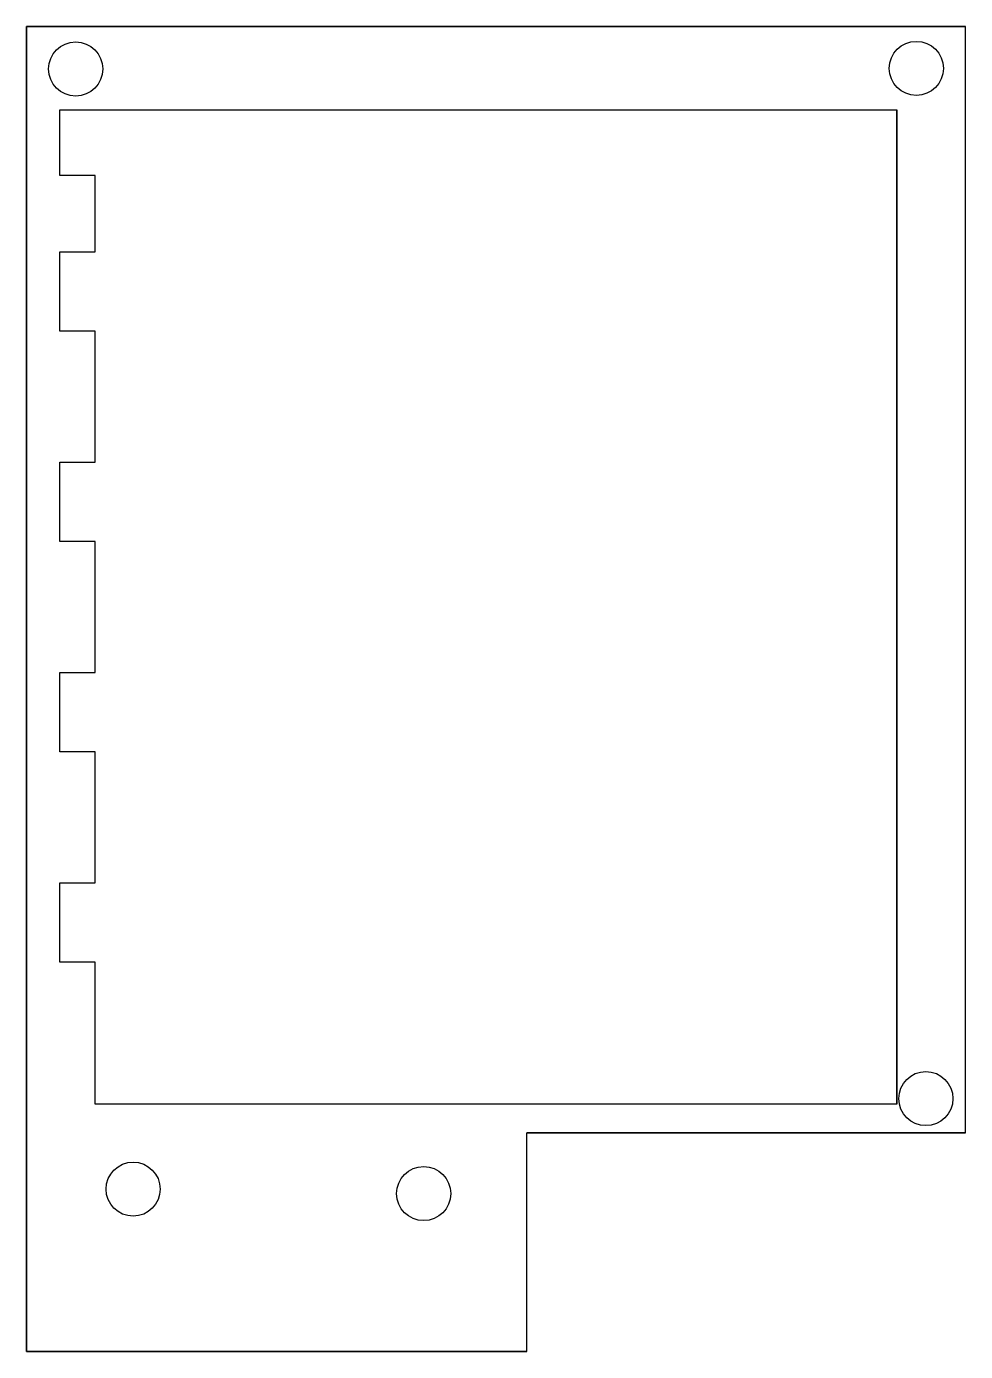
# Model space of a CAD drawing. Header units: millimetres. Extents: x -92 to -7, y 0 to 120.
import ezdxf

# ---------------------------------------------------------------- set-up
doc = ezdxf.new("R2010")
doc.units = ezdxf.units.MM
doc.layers.get('0').update_dxf_attribs({"linetype": 'CONTINUOUS'})

msp = doc.modelspace()

# ---------------------------------------------------------------- linework, layer by layer
for p, q in [((-91.68, 120.03), (-6.68, 120.03)), ((-91.68, 0.03), (-91.68, 120.03)), ((-6.68, 19.83), (-6.68, 120.03)), ((-88.68, 112.48), (-84.68, 112.48)), ((-88.68, 106.53), (-88.68, 112.48)), ((-88.68, 112.48), (-12.9, 112.48)), ((-84.68, 112.48), (-84.68, 112.48)), ((-84.68, 112.48), (-70.83, 112.48)), ((-70.83, 112.48), (-70.83, 112.48)), ((-70.83, 112.48), (-65.63, 112.48)), ((-65.63, 112.48), (-65.63, 112.48)), ((-65.63, 112.48), (-51.78, 112.48)), ((-51.78, 112.48), (-51.78, 112.48)), ((-51.78, 112.48), (-46.58, 112.48)), ((-46.58, 112.48), (-46.58, 112.48)), ((-46.58, 112.48), (-32.73, 112.48)), ((-32.73, 112.48), (-32.73, 112.48)), ((-32.73, 112.48), (-27.53, 112.48)), ((-27.53, 112.48), (-27.53, 112.48)), ((-27.53, 112.48), (-13.68, 112.48)), ((-13.68, 112.48), (-13.68, 112.48)), ((-12.9, 112.48), (-12.9, 22.43)), ((-12.9, 22.43), (-12.9, 112.48)), ((-85.48, 106.53), (-88.68, 106.53)), ((-85.48, 106.53), (-88.68, 106.53)), ((-85.48, 99.63), (-85.48, 106.53)), ((-85.48, 99.63), (-85.48, 106.53)), ((-88.68, 92.43), (-88.68, 99.63)), ((-88.68, 99.63), (-85.48, 99.63)), ((-88.68, 99.63), (-85.48, 99.63)), ((-88.68, 92.43), (-88.68, 99.63)), ((-85.48, 92.43), (-88.68, 92.43)), ((-85.48, 92.43), (-88.68, 92.43)), ((-85.48, 80.58), (-85.48, 92.43)), ((-85.48, 80.58), (-85.48, 92.43)), ((-88.68, 73.38), (-88.68, 80.58)), ((-88.68, 80.58), (-85.48, 80.58)), ((-88.68, 80.58), (-85.48, 80.58)), ((-88.68, 73.38), (-88.68, 80.58)), ((-85.48, 73.38), (-88.68, 73.38)), ((-85.48, 73.38), (-88.68, 73.38)), ((-85.48, 61.53), (-85.48, 73.38)), ((-85.48, 61.53), (-85.48, 73.38)), ((-88.68, 54.33), (-88.68, 61.53)), ((-88.68, 61.53), (-85.48, 61.53)), ((-88.68, 61.53), (-85.48, 61.53)), ((-88.68, 54.33), (-88.68, 61.53)), ((-85.48, 54.33), (-88.68, 54.33)), ((-85.48, 54.33), (-88.68, 54.33)), ((-85.48, 42.48), (-85.48, 54.33)), ((-85.48, 42.48), (-85.48, 54.33)), ((-88.68, 35.28), (-88.68, 42.48)), ((-88.68, 42.48), (-85.48, 42.48)), ((-88.68, 42.48), (-85.48, 42.48)), ((-88.68, 35.28), (-88.68, 42.48)), ((-85.48, 35.28), (-88.68, 35.28)), ((-85.48, 35.28), (-88.68, 35.28)), ((-85.48, 22.43), (-85.48, 35.28)), ((-85.48, 22.43), (-85.48, 35.28)), ((-12.9, 22.43), (-85.48, 22.43)), ((-12.9, 22.43), (-85.48, 22.43)), ((-6.68, 19.83), (-46.39, 19.83)), ((-46.39, 0.03), (-46.39, 19.83)), ((-46.39, 0.03), (-91.68, 0.03))]:
    msp.add_line(p, q)
msp.add_lwpolyline([(-6.68, 120.03), (-91.68, 120.03), (-91.68, 0.03), (-46.39, 0.03), (-46.39, 19.83), (-6.68, 19.83)], close=True)
for centre in [(-87.23, 116.18), (-87.23, 116.18), (-11.13, 116.23), (-11.13, 116.23), (-10.27, 22.93), (-10.27, 22.93), (-82.03, 14.73), (-82.03, 14.73), (-55.73, 14.33), (-55.73, 14.33)]:
    msp.add_circle(centre, 2.45)

doc.saveas('drawing.dxf')
